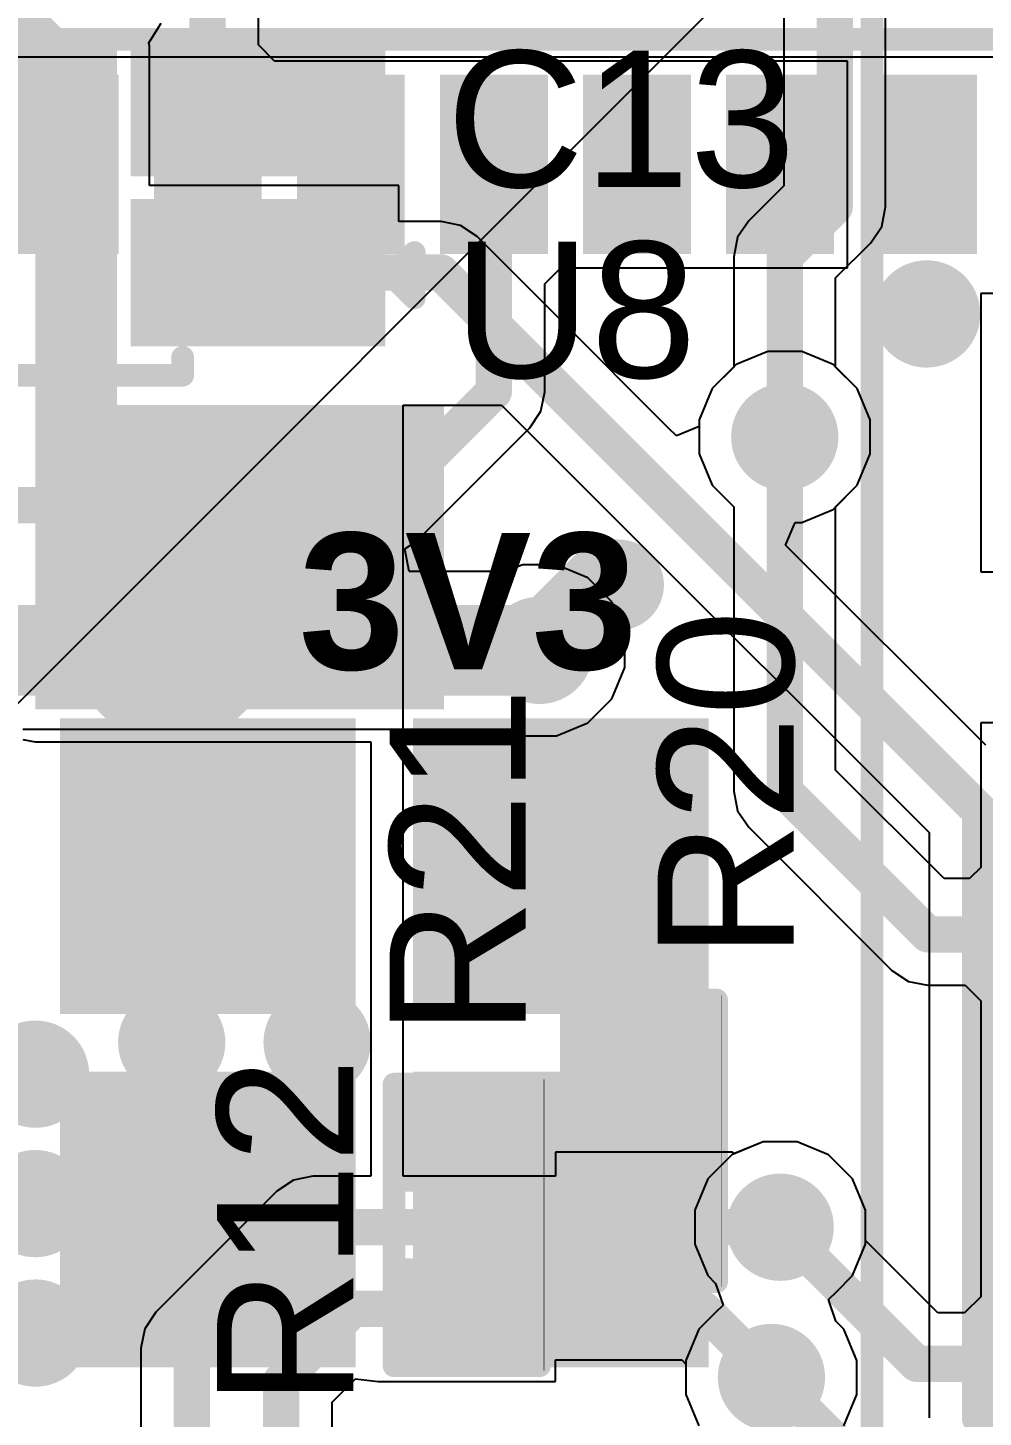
# Model space of a CAD drawing. Header units: inches. Extents: x -3 to 5389, y -3 to 5396.
# Drawn here: x 10.17 to 15.51, y 11.89 to 19.66 of the extents above; entities that cross this region are included whole.
import ezdxf

# ---------------------------------------------------------------- set-up
doc = ezdxf.new("R2010")
doc.units = ezdxf.units.IN
for name, color, linetype in [('Bottom Layer', 5, 'Continuous'), ('Bottom Overlay', 54, 'Continuous'), ('Bottom Paste', 16, 'Continuous'), ('Bottom Solder', 6, 'Continuous'), ('Mechanical 15', 56, 'Continuous'), ('Top Layer', 1, 'Continuous'), ('Top Overlay', 2, 'Continuous'), ('Top Paste', 8, 'Continuous'), ('Top Solder', 216, 'Continuous'), ('Via Holes', 16, 'Continuous')]:
    doc.layers.add(name, color=color, linetype=linetype)
doc.styles.add('Arial', font='', dxfattribs={"height": 0.2})
doc.styles.add('Arial_Bold', font='', dxfattribs={"height": 0.2})
doc.styles.get('Arial').set_extended_font_data('Arial')
doc.styles.get('Arial_Bold').set_extended_font_data('Arial', bold=True)

msp = doc.modelspace()

# ---------------------------------------------------------------- hatches: boundary and pattern name
at = {"layer": 'Bottom Layer'}
for points in [[(10.5786, 18.4945), (10.1786, 18.4945), (10.1786, 19.2945), (10.5786, 19.2945)], [(11.3786, 18.4945), (10.9786, 18.4945), (10.9786, 19.2945), (11.3786, 19.2945)], [(12.1786, 18.4945), (11.7786, 18.4945), (11.7786, 19.2945), (12.1786, 19.2945)], [(12.9786, 18.4945), (12.5786, 18.4945), (12.5786, 19.2945), (12.9786, 19.2945)], [(13.7786, 18.4945), (13.3786, 18.4945), (13.3786, 19.2945), (13.7786, 19.2945)], [(14.5786, 18.4945), (14.1786, 18.4945), (14.1786, 19.2945), (14.5786, 19.2945)], [(15.3786, 18.4945), (14.9786, 18.4945), (14.9786, 19.2945), (15.3786, 19.2945)], [(11.9036, 15.6946), (11.9036, 14.2446), (10.4536, 14.2446), (10.4536, 15.6946)], [(13.8786, 15.6946), (13.8786, 14.2446), (12.4286, 14.2446), (12.4286, 15.6946)], [(11.9036, 13.7196), (11.9036, 12.2696), (10.4536, 12.2696), (10.4536, 13.7196)], [(13.8786, 13.7196), (13.8786, 12.2696), (12.4286, 12.2696), (12.4286, 13.7196)]]:
    msp.add_hatch(color=5, dxfattribs=at).paths.add_polyline_path(points)
h = msp.add_hatch(color=5, dxfattribs=at)
edge = h.paths.add_edge_path()
edge.add_arc((15.1985, 18.058), 0.3, 0, 360)
h = msp.add_hatch(color=5, dxfattribs=at)
edge = h.paths.add_edge_path()
edge.add_arc((14.4048, 17.3705), 0.3, 0, 360)
h = msp.add_hatch(color=5, dxfattribs=at)
edge = h.paths.add_edge_path()
edge.add_arc((13.0332, 16.1767), 0.3, 0, 360)
h = msp.add_hatch(color=5, dxfattribs=at)
edge = h.paths.add_edge_path()
edge.add_arc((10.977, 13.9847), 0.3, 0, 360)
h = msp.add_hatch(color=5, dxfattribs=at)
edge = h.paths.add_edge_path()
edge.add_arc((11.7898, 13.9847), 0.3, 0, 360)
h = msp.add_hatch(color=5, dxfattribs=at)
edge = h.paths.add_edge_path()
edge.add_arc((10.215, 13.8069), 0.3, 0, 360)
h = msp.add_hatch(color=5, dxfattribs=at)
edge = h.paths.add_edge_path()
edge.add_arc((10.2138, 13.083), 0.3, 0, 360)
h = msp.add_hatch(color=5, dxfattribs=at)
edge = h.paths.add_edge_path()
edge.add_arc((14.3794, 12.9509), 0.3, 0, 360)
h = msp.add_hatch(color=5, dxfattribs=at)
edge = h.paths.add_edge_path()
edge.add_arc((10.215, 12.3591), 0.3, 0, 360)
h = msp.add_hatch(color=5, dxfattribs=at)
edge = h.paths.add_edge_path()
edge.add_arc((14.3304, 12.1108), 0.3, 0, 360)
at = {"layer": 'Bottom Paste'}
for points in [[(10.5786, 18.4945), (10.1786, 18.4945), (10.1786, 19.2945), (10.5786, 19.2945)], [(11.3786, 18.4945), (10.9786, 18.4945), (10.9786, 19.2945), (11.3786, 19.2945)], [(12.1786, 18.4945), (11.7786, 18.4945), (11.7786, 19.2945), (12.1786, 19.2945)], [(12.9786, 18.4945), (12.5786, 18.4945), (12.5786, 19.2945), (12.9786, 19.2945)], [(13.7786, 18.4945), (13.3786, 18.4945), (13.3786, 19.2945), (13.7786, 19.2945)], [(14.5786, 18.4945), (14.1786, 18.4945), (14.1786, 19.2945), (14.5786, 19.2945)], [(15.3786, 18.4945), (14.9786, 18.4945), (14.9786, 19.2945), (15.3786, 19.2945)], [(11.9036, 15.6946), (11.9036, 14.2446), (10.4536, 14.2446), (10.4536, 15.6946)], [(13.8786, 15.6946), (13.8786, 14.2446), (12.4286, 14.2446), (12.4286, 15.6946)], [(11.9036, 13.7196), (11.9036, 12.2696), (10.4536, 12.2696), (10.4536, 13.7196)], [(13.8786, 13.7196), (13.8786, 12.2696), (12.4286, 12.2696), (12.4286, 13.7196)]]:
    msp.add_hatch(color=16, dxfattribs=at).paths.add_polyline_path(points)
at = {"layer": 'Bottom Solder'}
for points in [[(10.6802, 18.3929), (10.077, 18.3929), (10.077, 19.3961), (10.6802, 19.3961)], [(11.4802, 18.3929), (10.877, 18.3929), (10.877, 19.3961), (11.4802, 19.3961)], [(12.2802, 18.3929), (11.677, 18.3929), (11.677, 19.3961), (12.2802, 19.3961)], [(13.0802, 18.3929), (12.477, 18.3929), (12.477, 19.3961), (13.0802, 19.3961)], [(13.8802, 18.3929), (13.277, 18.3929), (13.277, 19.3961), (13.8802, 19.3961)], [(14.6802, 18.3929), (14.077, 18.3929), (14.077, 19.3961), (14.6802, 19.3961)], [(15.4802, 18.3929), (14.877, 18.3929), (14.877, 19.3961), (15.4802, 19.3961)], [(12.0052, 15.7962), (12.0052, 14.143), (10.352, 14.143), (10.352, 15.7962)], [(13.9802, 15.7962), (13.9802, 14.143), (12.327, 14.143), (12.327, 15.7962)], [(12.0052, 13.8212), (12.0052, 12.168), (10.352, 12.168), (10.352, 13.8212)], [(13.9802, 13.8212), (13.9802, 12.168), (12.327, 12.168), (12.327, 13.8212)]]:
    msp.add_hatch(color=6, dxfattribs=at).paths.add_polyline_path(points)
at = {"layer": 'Top Layer'}
for points in [[(6.2006, 18.9199), (10.544, 18.9199), (10.544, 19.5549), (6.2006, 19.5549)], [(10.2138, 16.8117), (10.671, 16.8117), (10.671, 19.5549), (10.2138, 19.5549)], [(12.0692, 18.9294), (10.8492, 18.9294), (10.8492, 19.5494), (12.0692, 19.5494)], [(12.0692, 17.9794), (10.8492, 17.9794), (10.8492, 18.5994), (12.0692, 18.5994)], [(10.2138, 15.8465), (12.4998, 15.8465), (12.4998, 17.5483), (10.2138, 17.5483)], [(10.4758, 16.7823), (10.4758, 16.2823), (10.7258, 16.0323), (11.2258, 16.0323), (11.4758, 16.2823), (11.4758, 16.7823), (11.2258, 17.0323), (10.7258, 17.0323)], [(13.9349, 13.6748), (13.2999, 13.6748), (13.2999, 14.132), (13.9349, 14.132)], [(12.9443, 13.2049), (12.3093, 13.2049), (12.3093, 13.6621), (12.9443, 13.6621)], [(13.9349, 12.735), (13.2999, 12.735), (13.2999, 13.1922), (13.9349, 13.1922)], [(12.9443, 12.2651), (12.3093, 12.2651), (12.3093, 12.7223), (12.9443, 12.7223)]]:
    msp.add_hatch(color=1, dxfattribs=at).paths.add_polyline_path(points)
h = msp.add_hatch(color=1, dxfattribs=at)
edge = h.paths.add_edge_path()
edge.add_arc((15.1985, 18.058), 0.3, 0, 360)
h = msp.add_hatch(color=1, dxfattribs=at)
edge = h.paths.add_edge_path()
edge.add_arc((14.4048, 17.3705), 0.3, 0, 360)
h = msp.add_hatch(color=1, dxfattribs=at)
edge = h.paths.add_edge_path()
edge.add_arc((13.0332, 16.1767), 0.3, 0, 360)
h = msp.add_hatch(color=1, dxfattribs=at)
edge = h.paths.add_edge_path()
edge.add_arc((10.977, 13.9847), 0.3, 0, 360)
h = msp.add_hatch(color=1, dxfattribs=at)
edge = h.paths.add_edge_path()
edge.add_arc((11.7898, 13.9847), 0.3, 0, 360)
h = msp.add_hatch(color=1, dxfattribs=at)
edge = h.paths.add_edge_path()
edge.add_arc((10.215, 13.8069), 0.3, 0, 360)
h = msp.add_hatch(color=1, dxfattribs=at)
edge = h.paths.add_edge_path()
edge.add_arc((10.2138, 13.083), 0.3, 0, 360)
h = msp.add_hatch(color=1, dxfattribs=at)
edge = h.paths.add_edge_path()
edge.add_arc((14.3794, 12.9509), 0.3, 0, 360)
h = msp.add_hatch(color=1, dxfattribs=at)
edge = h.paths.add_edge_path()
edge.add_arc((10.215, 12.3591), 0.3, 0, 360)
h = msp.add_hatch(color=1, dxfattribs=at)
edge = h.paths.add_edge_path()
edge.add_arc((14.3304, 12.1108), 0.3, 0, 360)
at = {"layer": 'Top Paste'}
for points in [[(12.0692, 18.9294), (10.8492, 18.9294), (10.8492, 19.5494), (12.0692, 19.5494)], [(12.0692, 17.9794), (10.8492, 17.9794), (10.8492, 18.5994), (12.0692, 18.5994)], [(10.4758, 16.7823), (10.4758, 16.2823), (10.7258, 16.0323), (11.2258, 16.0323), (11.4758, 16.2823), (11.4758, 16.7823), (11.2258, 17.0323), (10.7258, 17.0323)], [(13.9349, 13.6748), (13.2999, 13.6748), (13.2999, 14.132), (13.9349, 14.132)], [(12.9443, 13.2049), (12.3093, 13.2049), (12.3093, 13.6621), (12.9443, 13.6621)], [(13.9349, 12.735), (13.2999, 12.735), (13.2999, 13.1922), (13.9349, 13.1922)], [(12.9443, 12.2651), (12.3093, 12.2651), (12.3093, 12.7223), (12.9443, 12.7223)]]:
    msp.add_hatch(color=8, dxfattribs=at).paths.add_polyline_path(points)
at = {"layer": 'Top Solder'}
for points in [[(12.1708, 18.8278), (10.7476, 18.8278), (10.7476, 19.651), (12.1708, 19.651)], [(12.1708, 17.8778), (10.7476, 17.8778), (10.7476, 18.701), (12.1708, 18.701)], [(10.3742, 16.8331), (10.3742, 16.2315), (10.675, 15.9307), (11.2766, 15.9307), (11.5774, 16.2315), (11.5774, 16.8331), (11.2766, 17.1339), (10.675, 17.1339)], [(13.9899, 13.6198), (13.2449, 13.6198), (13.2449, 14.187), (13.9899, 14.187)], [(12.9993, 13.1499), (12.2543, 13.1499), (12.2543, 13.7171), (12.9993, 13.7171)], [(13.9899, 12.68), (13.2449, 12.68), (13.2449, 13.2472), (13.9899, 13.2472)], [(12.9993, 12.2101), (12.2543, 12.2101), (12.2543, 12.7773), (12.9993, 12.7773)]]:
    msp.add_hatch(color=216, dxfattribs=at).paths.add_polyline_path(points)
at = {"layer": 'Via Holes'}
h = msp.add_hatch(color=7, dxfattribs=at)
edge = h.paths.add_edge_path()
edge.add_arc((15.1985, 18.058), 0.15, 0, 360)
h = msp.add_hatch(color=7, dxfattribs=at)
edge = h.paths.add_edge_path()
edge.add_arc((14.4048, 17.3705), 0.15, 0, 360)
h = msp.add_hatch(color=7, dxfattribs=at)
edge = h.paths.add_edge_path()
edge.add_arc((13.0332, 16.1767), 0.15, 0, 360)
h = msp.add_hatch(color=7, dxfattribs=at)
edge = h.paths.add_edge_path()
edge.add_arc((10.977, 13.9847), 0.15, 0, 360)
h = msp.add_hatch(color=7, dxfattribs=at)
edge = h.paths.add_edge_path()
edge.add_arc((11.7898, 13.9847), 0.15, 0, 360)
h = msp.add_hatch(color=7, dxfattribs=at)
edge = h.paths.add_edge_path()
edge.add_arc((10.215, 13.8069), 0.15, 0, 360)
h = msp.add_hatch(color=7, dxfattribs=at)
edge = h.paths.add_edge_path()
edge.add_arc((10.2138, 13.083), 0.15, 0, 360)
h = msp.add_hatch(color=7, dxfattribs=at)
edge = h.paths.add_edge_path()
edge.add_arc((14.3794, 12.9509), 0.15, 0, 360)
h = msp.add_hatch(color=7, dxfattribs=at)
edge = h.paths.add_edge_path()
edge.add_arc((10.215, 12.3591), 0.15, 0, 360)
h = msp.add_hatch(color=7, dxfattribs=at)
edge = h.paths.add_edge_path()
edge.add_arc((14.3304, 12.1108), 0.15, 0, 360)

# ---------------------------------------------------------------- linework, layer by layer
at = {"layer": 'Bottom Layer'}
for p, q in [((11.4625, 19.5621), (11.4625, 20.496)), ((11.5523, 19.4723), (11.4625, 19.5621)), ((12.2738, 19.4723), (11.5523, 19.4723)), ((12.4008, 19.4723), (12.2738, 19.4723)), ((12.4834, 19.4723), (12.4008, 19.4723)), ((13.0738, 19.4723), (12.4834, 19.4723)), ((13.2008, 19.4723), (13.0738, 19.4723)), ((13.2834, 19.4723), (13.2008, 19.4723)), ((13.8738, 19.4723), (13.2834, 19.4723)), ((14.0008, 19.4723), (13.8738, 19.4723)), ((14.0834, 19.4723), (14.0008, 19.4723)), ((14.7564, 19.4723), (14.0834, 19.4723)), ((14.7564, 18.3167), (14.7564, 19.4723)), ((13.0625, 18.2269), (13.1523, 18.3167)), ((13.1523, 18.3167), (13.2834, 18.3167)), ((13.2834, 18.3167), (13.8738, 18.3167)), ((13.8738, 18.3167), (13.9564, 18.3167)), ((13.9564, 18.3167), (14.0834, 18.3167)), ((14.0834, 18.3167), (14.7564, 18.3167)), ((13.0625, 17.6229), (13.0625, 18.2269)), ((16.6563, 18.1723), (15.5008, 18.1723)), ((15.5008, 18.1723), (15.5008, 17.4167)), ((14.3097, 17.8483), (14.1341, 17.7755)), ((14.4998, 17.8483), (14.3097, 17.8483)), ((14.6754, 17.7755), (14.4998, 17.8483)), ((14.1341, 17.7755), (13.9997, 17.6411)), ((14.8098, 17.6411), (14.6754, 17.7755)), ((13.9997, 17.6411), (13.927, 17.4655)), ((14.8826, 17.4655), (14.8098, 17.6411)), ((13.0408, 17.5139), (13.0625, 17.6229)), ((13.0625, 17.6229), (13.0625, 17.6229)), ((12.9791, 17.4215), (13.0408, 17.5139)), ((12.3456, 16.788), (12.9791, 17.4215)), ((12.9791, 17.4215), (12.9791, 17.4215)), ((13.927, 17.4655), (13.927, 17.2754)), ((14.8826, 17.2754), (14.8826, 17.4655)), ((15.5008, 17.4167), (15.5007, 17.4167)), ((15.5007, 17.4167), (15.5007, 17.3723)), ((15.5007, 17.3723), (15.5008, 17.3723)), ((15.5008, 17.3723), (15.5008, 16.6167)), ((13.927, 17.2754), (13.9997, 17.0998)), ((14.8098, 17.0998), (14.8826, 17.2754)), ((13.9997, 17.0998), (14.1199, 16.9796)), ((14.6896, 16.9796), (14.8098, 17.0998)), ((14.1199, 16.9796), (14.1199, 15.3893)), ((14.6896, 15.5073), (14.6896, 16.9796)), ((12.2796, 16.7439), (12.3456, 16.788)), ((12.3049, 16.6169), (12.2796, 16.7439)), ((12.9381, 16.6545), (12.8475, 16.6169)), ((13.1282, 16.6545), (12.9381, 16.6545)), ((13.3038, 16.5817), (13.1282, 16.6545)), ((12.8475, 16.6169), (12.3049, 16.6169)), ((13.4382, 16.4473), (13.3038, 16.5817)), ((15.5008, 16.6167), (16.6563, 16.6167)), ((13.511, 16.2717), (13.4382, 16.4473)), ((13.511, 16.0816), (13.511, 16.2717)), ((13.4382, 15.906), (13.511, 16.0816)), ((13.3038, 15.7716), (13.4382, 15.906)), ((10.1442, 15.7364), (12.8475, 15.7364)), ((12.8475, 15.7364), (12.9381, 15.6989)), ((12.9381, 15.6989), (13.1282, 15.6989)), ((13.1282, 15.6989), (13.3038, 15.7716)), ((15.5008, 15.7723), (15.5007, 14.9633)), ((16.6563, 15.7723), (15.5008, 15.7723)), ((15.2955, 14.9014), (14.6896, 15.5073)), ((14.1199, 15.3893), (14.1199, 15.3893)), ((14.1199, 15.3893), (14.1416, 15.2802)), ((14.1416, 15.2802), (14.2033, 15.1878)), ((14.2033, 15.1878), (15.004, 14.3872)), ((15.5007, 14.9633), (15.4389, 14.9014)), ((15.4389, 14.9014), (15.2955, 14.9014)), ((15.004, 14.3872), (15.004, 14.3872)), ((15.004, 14.3872), (15.0964, 14.3254)), ((15.0964, 14.3254), (15.2054, 14.3037)), ((15.2054, 14.3037), (15.4137, 14.3037)), ((15.4137, 14.3037), (15.5007, 14.2167)), ((15.5007, 14.2167), (15.5008, 14.0897)), ((15.5008, 14.0897), (15.5008, 13.4993)), ((15.5008, 13.4993), (15.5007, 13.4167)), ((14.2843, 13.4287), (14.1087, 13.3559)), ((14.4744, 13.4287), (14.2843, 13.4287)), ((14.65, 13.3559), (14.4744, 13.4287)), ((15.5007, 13.4167), (15.5008, 13.2897)), ((14.1087, 13.3559), (13.9743, 13.2215)), ((14.7844, 13.2215), (14.65, 13.3559)), ((15.5008, 13.2897), (15.5007, 12.5619)), ((13.9743, 13.2215), (13.9016, 13.0459)), ((14.8572, 13.0459), (14.7844, 13.2215)), ((13.9016, 13.0459), (13.9016, 12.8558)), ((14.8572, 12.8759), (14.8572, 13.0459)), ((13.9016, 12.8558), (13.9743, 12.6802)), ((15.261, 12.4721), (14.8572, 12.8759)), ((13.9743, 12.6802), (14.0183, 12.6362)), ((14.0183, 12.6362), (14.0597, 12.5159)), ((14.0597, 12.5159), (14.0162, 12.4724)), ((15.5007, 12.5619), (15.4109, 12.4721)), ((14.0162, 12.4724), (13.9253, 12.3815)), ((15.4109, 12.4721), (15.261, 12.4721)), ((13.9253, 12.3815), (13.8526, 12.2059)), ((13.8526, 12.2059), (13.8526, 12.0158)), ((13.8526, 12.0158), (13.9253, 11.8402))]:
    msp.add_line(p, q, dxfattribs=at)
for points in [[(11.1776, 18.8886, 0.2032, 0.2032, 0), (11.1776, 20.496, 0.2032, 0.2032, 0)], [(9.9852, 19.8851, 0.2032, 0.2032, 0), (10.3776, 19.4926, 0.2032, 0.2032, 0)], [(10.3776, 18.8886, 0.2032, 0.2032, 0), (10.3776, 19.4926, 0.2032, 0.2032, 0)], [(12.7776, 17.6229, 0.2032, 0.2032, 0), (12.7776, 18.8886, 0.2032, 0.2032, 0)], [(12.1442, 16.9895, 0.2032, 0.2032, 0), (12.7776, 17.6229, 0.2032, 0.2032, 0)], [(14.4048, 15.3893, 0.2032, 0.2032, 0), (14.4048, 17.3705, 0.2032, 0.2032, 0)], [(9.782, 16.9895, 0.2032, 0.2032, 0), (12.1442, 16.9895, 0.2032, 0.2032, 0)], [(8.6898, 16.1767, 0.508, 0.508, 0), (13.0332, 16.1767, 0.508, 0.508, 0)], [(14.4048, 15.3893, 0.2032, 0.2032, 0), (15.2054, 14.5886, 0.2032, 0.2032, 0)], [(15.2054, 14.5886, 0.2032, 0.2032, 0), (16.0776, 14.5886, 0.2032, 0.2032, 0)], [(14.3794, 12.9509, 0.2032, 0.2032, 0), (15.143, 12.1872, 0.2032, 0.2032, 0)], [(15.143, 12.1872, 0.2032, 0.2032, 0), (16.0762, 12.1872, 0.2032, 0.2032, 0)], [(14.3304, 12.1108, 0.2032, 0.2032, 0), (15.0526, 11.3886, 0.2032, 0.2032, 0)]]:
    msp.add_lwpolyline(points, format="xyseb", dxfattribs=at)
for points in [[(10.3268, 19.4926, 0.1016, 0.1016, 1), (10.4284, 19.4926, 0.1016, 0.1016, 1)], [(10.3268, 19.4926, 0.1016, 0.1016, 1), (10.4284, 19.4926, 0.1016, 0.1016, 1)], [(10.3268, 18.8886, 0.1016, 0.1016, 1), (10.4284, 18.8886, 0.1016, 0.1016, 1)], [(11.1268, 18.8886, 0.1016, 0.1016, 1), (11.2284, 18.8886, 0.1016, 0.1016, 1)], [(12.7268, 18.8886, 0.1016, 0.1016, 1), (12.8284, 18.8886, 0.1016, 0.1016, 1)], [(12.7268, 17.6229, 0.1016, 0.1016, 1), (12.8284, 17.6229, 0.1016, 0.1016, 1)], [(12.7268, 17.6229, 0.1016, 0.1016, 1), (12.8284, 17.6229, 0.1016, 0.1016, 1)], [(14.354, 17.3705, 0.1016, 0.1016, 1), (14.4556, 17.3705, 0.1016, 0.1016, 1)], [(12.0934, 16.9895, 0.1016, 0.1016, 1), (12.195, 16.9895, 0.1016, 0.1016, 1)], [(12.0934, 16.9895, 0.1016, 0.1016, 1), (12.195, 16.9895, 0.1016, 0.1016, 1)], [(12.9062, 16.1767, 0.254, 0.254, 1), (13.1602, 16.1767, 0.254, 0.254, 1)], [(14.354, 15.3893, 0.1016, 0.1016, 1), (14.4556, 15.3893, 0.1016, 0.1016, 1)], [(14.354, 15.3893, 0.1016, 0.1016, 1), (14.4556, 15.3893, 0.1016, 0.1016, 1)], [(15.1546, 14.5886, 0.1016, 0.1016, 1), (15.2562, 14.5886, 0.1016, 0.1016, 1)], [(15.1546, 14.5886, 0.1016, 0.1016, 1), (15.2562, 14.5886, 0.1016, 0.1016, 1)], [(14.3286, 12.9509, 0.1016, 0.1016, 1), (14.4302, 12.9509, 0.1016, 0.1016, 1)], [(15.0922, 12.1872, 0.1016, 0.1016, 1), (15.1938, 12.1872, 0.1016, 0.1016, 1)], [(15.0922, 12.1872, 0.1016, 0.1016, 1), (15.1938, 12.1872, 0.1016, 0.1016, 1)], [(14.2796, 12.1108, 0.1016, 0.1016, 1), (14.3812, 12.1108, 0.1016, 0.1016, 1)]]:
    msp.add_lwpolyline(points, format="xyseb", close=True, dxfattribs=at)
at = {"layer": 'Bottom Overlay'}
msp.add_lwpolyline([(0.1785, 19.5945, 0.127, 0.127, 0), (16.7785, 19.5945, 0.127, 0.127, 0)], format="xyseb", dxfattribs=at)
at = {"layer": 'Bottom Solder'}
msp.add_line((10.0064, 15.7724), (5388.927, 5395.5249), dxfattribs=at)
at = {"layer": 'Mechanical 15'}
msp.add_line((16.6786, 19.4945), (0.2786, 19.4945), dxfattribs=at)
at = {"layer": 'Top Layer'}
for p, q in [((14.969, 18.6569), (14.969, 30.7308)), ((14.3993, 30.6129), (14.3993, 18.7749)), ((10.8483, 19.5746), (10.9172, 19.6845)), ((10.8522, 19.5549), (10.8483, 19.5746)), ((10.8522, 18.7772), (10.8522, 19.5549)), ((12.247, 18.7772), (10.8522, 18.7772)), ((12.247, 18.5743), (12.247, 18.7772)), ((14.3993, 18.7749), (14.2033, 18.579)), ((14.9474, 18.5479), (14.969, 18.6569)), ((12.4832, 18.5743), (12.247, 18.5743)), ((12.5922, 18.5526), (12.4832, 18.5743)), ((12.4832, 18.5743), (12.4832, 18.5743)), ((14.2033, 18.579), (14.1416, 18.4866)), ((12.6846, 18.4908), (12.5922, 18.5526)), ((14.8856, 18.4555), (14.9474, 18.5479)), ((13.1464, 18.0291), (12.6846, 18.4908)), ((14.1416, 18.4866), (14.1199, 18.3775)), ((14.6896, 18.2595), (14.8856, 18.4555)), ((14.8856, 18.4555), (14.8856, 18.4555)), ((14.1199, 18.3775), (14.1199, 18.3775)), ((14.1199, 18.3775), (14.1199, 17.7613)), ((14.6896, 17.7613), (14.6896, 18.2595)), ((13.7554, 17.42), (13.1464, 18.0291)), ((13.1464, 18.0291), (13.1464, 18.0291)), ((14.1199, 17.7613), (13.9997, 17.6411)), ((14.8098, 17.6411), (14.6896, 17.7613)), ((13.9997, 17.6411), (13.927, 17.4655)), ((14.8826, 17.4655), (14.8098, 17.6411)), ((12.2712, 15.6652), (12.2712, 17.5483)), ((12.2712, 17.5483), (12.8214, 17.5483)), ((12.8214, 17.5483), (13.3525, 17.0172)), ((13.8, 17.3755), (13.7554, 17.42)), ((13.7554, 17.42), (13.7554, 17.42)), ((13.927, 17.4281), (13.8, 17.3755)), ((13.927, 17.4655), (13.927, 17.4281)), ((14.8826, 17.2754), (14.8826, 17.4655)), ((14.8098, 17.0998), (14.8826, 17.2754)), ((14.6754, 16.9654), (14.8098, 17.0998)), ((13.3525, 17.0172), (13.3525, 17.0172)), ((13.3525, 17.0172), (15.2121, 15.1576)), ((14.4998, 16.8927), (14.6754, 16.9654)), ((14.4098, 16.7657), (14.4624, 16.8927)), ((14.4624, 16.8927), (14.4998, 16.8927)), ((15.5286, 15.6469), (14.4098, 16.7657)), ((10.1444, 15.679), (10.2138, 15.6652)), ((10.2138, 15.6652), (12.0899, 15.6652)), ((12.0899, 15.6652), (12.0899, 13.2357)), ((12.2712, 13.2357), (12.2712, 15.6652)), ((15.2121, 15.1576), (15.2121, 11.8841)), ((14.1127, 13.37), (13.1221, 13.37)), ((13.1221, 13.37), (13.1221, 13.2357)), ((14.1241, 13.3623), (14.1127, 13.37)), ((14.1127, 13.37), (14.1127, 13.37)), ((14.2843, 13.4287), (14.1241, 13.3623)), ((14.4744, 13.4287), (14.2843, 13.4287)), ((14.65, 13.3559), (14.4744, 13.4287)), ((14.7844, 13.2215), (14.65, 13.3559)), ((11.6575, 13.214), (11.565, 13.1523)), ((11.7665, 13.2357), (11.6575, 13.214)), ((12.0899, 13.2357), (11.7665, 13.2357)), ((13.1221, 13.2357), (12.2712, 13.2357)), ((14.8572, 13.0459), (14.7844, 13.2215)), ((11.565, 13.1523), (10.8879, 12.4752)), ((11.565, 13.1523), (11.565, 13.1523)), ((14.8572, 12.8558), (14.8572, 13.0459)), ((14.7844, 12.6802), (14.8572, 12.8558)), ((14.6935, 12.5893), (14.7844, 12.6802)), ((14.65, 12.5458), (14.6935, 12.5893)), ((14.6914, 12.4255), (14.65, 12.5458)), ((10.8879, 12.4752), (10.8262, 12.3828)), ((10.8262, 12.3828), (10.8045, 12.2738)), ((14.7355, 12.3815), (14.6914, 12.4255)), ((14.8082, 12.2059), (14.7355, 12.3815)), ((10.8045, 12.2738), (10.8045, 12.2737)), ((10.8045, 12.2737), (10.8045, 10.7603)), ((13.1221, 12.0873), (13.1221, 12.2088)), ((13.1221, 12.2088), (13.8296, 12.2088)), ((13.8296, 12.2088), (13.8526, 12.1858)), ((14.8082, 12.0158), (14.8082, 12.2059)), ((13.8526, 12.1858), (13.8526, 12.0158)), ((11.8742, 11.9733), (12.0045, 12.1035)), ((12.0045, 12.1035), (12.1315, 12.0873)), ((12.1315, 12.0873), (12.1315, 12.0873)), ((12.1315, 12.0873), (13.1221, 12.0873)), ((11.8742, 11.7452), (11.8742, 11.9733)), ((13.8526, 12.0158), (13.9253, 11.8402)), ((14.7355, 11.8402), (14.8082, 12.0158))]:
    msp.add_line(p, q, dxfattribs=at)
for points in [[(14.6842, 18.6569, 0.2032, 0.2032, 0), (14.6842, 30.7309, 0.2032, 0.2032, 0)], [(14.4048, 18.3775, 0.2032, 0.2032, 0), (14.6842, 18.6569, 0.2032, 0.2032, 0)], [(14.4048, 17.3705, 0.2032, 0.2032, 0), (14.4048, 18.3775, 0.2032, 0.2032, 0)], [(11.4592, 18.2894, 0.2032, 0.2032, 0), (12.4832, 18.2894, 0.2032, 0.2032, 0)], [(12.4832, 18.2894, 0.2032, 0.2032, 0), (12.9449, 17.8277, 0.2032, 0.2032, 0)], [(12.9449, 17.8277, 0.2032, 0.2032, 0), (13.554, 17.2186, 0.2032, 0.2032, 0)], [(13.554, 17.2186, 0.2032, 0.2032, 0), (15.497, 15.2756, 0.2032, 0.2032, 0)], [(13.0581, 16.1767, 0.508, 0.508, 0), (13.4242, 16.5428, 0.508, 0.508, 0)], [(13.4242, 16.5428, 0.508, 0.508, 0), (13.4755, 16.5428, 0.508, 0.508, 0)], [(13.0332, 16.1767, 0.508, 0.508, 0), (13.0581, 16.1767, 0.508, 0.508, 0)], [(15.497, 11.8841, 0.2032, 0.2032, 0), (15.497, 15.2756, 0.2032, 0.2032, 0)], [(11.0894, 12.2738, 0.2032, 0.2032, 0), (11.7665, 12.9509, 0.2032, 0.2032, 0)], [(11.7665, 12.9509, 0.2032, 0.2032, 0), (14.3794, 12.9509, 0.2032, 0.2032, 0)], [(11.5894, 12.0913, 0.2032, 0.2032, 0), (11.9918, 12.4937, 0.2032, 0.2032, 0)], [(11.9918, 12.4937, 0.2032, 0.2032, 0), (12.6268, 12.4937, 0.2032, 0.2032, 0)], [(12.6268, 12.4937, 0.2032, 0.2032, 0), (13.9476, 12.4937, 0.2032, 0.2032, 0)], [(13.9476, 12.4937, 0.2032, 0.2032, 0), (14.3304, 12.1108, 0.2032, 0.2032, 0)], [(11.0894, 10.2325, 0.2032, 0.2032, 0), (11.0894, 12.2738, 0.2032, 0.2032, 0)], [(14.3032, 12.0836, 0.2032, 0.2032, 0), (14.3304, 12.1108, 0.2032, 0.2032, 0)], [(11.5894, 10.2325, 0.2032, 0.2032, 0), (11.5894, 12.0913, 0.2032, 0.2032, 0)], [(15.497, 11.8841, 0.2032, 0.2032, 0), (15.9288, 11.4523, 0.2032, 0.2032, 0)]]:
    msp.add_lwpolyline(points, format="xyseb", dxfattribs=at)
for points in [[(14.6334, 18.6569, 0.1016, 0.1016, 1), (14.735, 18.6569, 0.1016, 0.1016, 1)], [(14.6334, 18.6569, 0.1016, 0.1016, 1), (14.735, 18.6569, 0.1016, 0.1016, 1)], [(14.354, 18.3775, 0.1016, 0.1016, 1), (14.4556, 18.3775, 0.1016, 0.1016, 1)], [(14.354, 18.3775, 0.1016, 0.1016, 1), (14.4556, 18.3775, 0.1016, 0.1016, 1)], [(11.4084, 18.2894, 0.1016, 0.1016, 1), (11.51, 18.2894, 0.1016, 0.1016, 1)], [(12.4324, 18.2894, 0.1016, 0.1016, 1), (12.534, 18.2894, 0.1016, 0.1016, 1)], [(12.4324, 18.2894, 0.1016, 0.1016, 1), (12.534, 18.2894, 0.1016, 0.1016, 1)], [(12.8941, 17.8277, 0.1016, 0.1016, 1), (12.9957, 17.8277, 0.1016, 0.1016, 1)], [(12.8941, 17.8277, 0.1016, 0.1016, 1), (12.9957, 17.8277, 0.1016, 0.1016, 1)], [(14.354, 17.3705, 0.1016, 0.1016, 1), (14.4556, 17.3705, 0.1016, 0.1016, 1)], [(13.5032, 17.2186, 0.1016, 0.1016, 1), (13.6048, 17.2186, 0.1016, 0.1016, 1)], [(13.5032, 17.2186, 0.1016, 0.1016, 1), (13.6048, 17.2186, 0.1016, 0.1016, 1)], [(13.2972, 16.5428, 0.254, 0.254, 1), (13.5512, 16.5428, 0.254, 0.254, 1)], [(13.2972, 16.5428, 0.254, 0.254, 1), (13.5512, 16.5428, 0.254, 0.254, 1)], [(13.3485, 16.5428, 0.254, 0.254, 1), (13.6025, 16.5428, 0.254, 0.254, 1)], [(12.9062, 16.1767, 0.254, 0.254, 1), (13.1602, 16.1767, 0.254, 0.254, 1)], [(12.9311, 16.1767, 0.254, 0.254, 1), (13.1851, 16.1767, 0.254, 0.254, 1)], [(12.9311, 16.1767, 0.254, 0.254, 1), (13.1851, 16.1767, 0.254, 0.254, 1)], [(15.4462, 15.2756, 0.1016, 0.1016, 1), (15.5478, 15.2756, 0.1016, 0.1016, 1)], [(15.4462, 15.2756, 0.1016, 0.1016, 1), (15.5478, 15.2756, 0.1016, 0.1016, 1)], [(11.7157, 12.9509, 0.1016, 0.1016, 1), (11.8173, 12.9509, 0.1016, 0.1016, 1)], [(11.7157, 12.9509, 0.1016, 0.1016, 1), (11.8173, 12.9509, 0.1016, 0.1016, 1)], [(14.3286, 12.9509, 0.1016, 0.1016, 1), (14.4302, 12.9509, 0.1016, 0.1016, 1)], [(11.941, 12.4937, 0.1016, 0.1016, 1), (12.0426, 12.4937, 0.1016, 0.1016, 1)], [(11.941, 12.4937, 0.1016, 0.1016, 1), (12.0426, 12.4937, 0.1016, 0.1016, 1)], [(12.576, 12.4937, 0.1016, 0.1016, 1), (12.6776, 12.4937, 0.1016, 0.1016, 1)], [(12.576, 12.4937, 0.1016, 0.1016, 1), (12.6776, 12.4937, 0.1016, 0.1016, 1)], [(13.8968, 12.4937, 0.1016, 0.1016, 1), (13.9984, 12.4937, 0.1016, 0.1016, 1)], [(13.8968, 12.4937, 0.1016, 0.1016, 1), (13.9984, 12.4937, 0.1016, 0.1016, 1)], [(11.0386, 12.2738, 0.1016, 0.1016, 1), (11.1402, 12.2738, 0.1016, 0.1016, 1)], [(11.0386, 12.2738, 0.1016, 0.1016, 1), (11.1402, 12.2738, 0.1016, 0.1016, 1)], [(14.2796, 12.1108, 0.1016, 0.1016, 1), (14.3812, 12.1108, 0.1016, 0.1016, 1)], [(14.2796, 12.1108, 0.1016, 0.1016, 1), (14.3812, 12.1108, 0.1016, 0.1016, 1)], [(11.5386, 12.0913, 0.1016, 0.1016, 1), (11.6402, 12.0913, 0.1016, 0.1016, 1)], [(11.5386, 12.0913, 0.1016, 0.1016, 1), (11.6402, 12.0913, 0.1016, 0.1016, 1)], [(14.2524, 12.0836, 0.1016, 0.1016, 1), (14.354, 12.0836, 0.1016, 0.1016, 1)], [(15.4462, 11.8841, 0.1016, 0.1016, 1), (15.5478, 11.8841, 0.1016, 0.1016, 1)], [(15.4462, 11.8841, 0.1016, 0.1016, 1), (15.5478, 11.8841, 0.1016, 0.1016, 1)]]:
    msp.add_lwpolyline(points, format="xyseb", close=True, dxfattribs=at)
at = {"layer": 'Top Overlay'}
for points in [[(14.8935, 11.0076, 0.127, 0.127, 0), (14.8935, 28.5076, 0.127, 0.127, 0)], [(12.2066, 18.2742, 0.127, 0.127, 0), (12.3336, 18.4012, 0.127, 0.127, 0)], [(12.3336, 18.1472, 0.127, 0.127, 0), (12.3336, 18.4012, 0.127, 0.127, 0)], [(12.2066, 18.2742, 0.127, 0.127, 0), (12.3336, 18.1472, 0.127, 0.127, 0)], [(11.0382, 17.7154, 0.127, 0.127, 0), (11.0382, 17.8154, 0.127, 0.127, 0)], [(9.2856, 17.7154, 0.127, 0.127, 0), (11.0382, 17.7154, 0.127, 0.127, 0)], [(10.2963, 16.8688, 0.127, 0.127, 0), (10.6434, 17.2159, 0.127, 0.127, 0)], [(10.6434, 17.2159, 0.127, 0.127, 0), (11.3056, 17.2159, 0.127, 0.127, 0)], [(11.3056, 17.2159, 0.127, 0.127, 0), (11.6544, 16.8671, 0.127, 0.127, 0)], [(10.2963, 16.1967, 0.127, 0.127, 0), (10.2963, 16.8688, 0.127, 0.127, 0)], [(11.6544, 16.1949, 0.127, 0.127, 0), (11.6544, 16.8671, 0.127, 0.127, 0)], [(10.2963, 16.1967, 0.127, 0.127, 0), (10.6426, 15.8504, 0.127, 0.127, 0)], [(11.3099, 15.8504, 0.127, 0.127, 0), (11.6544, 16.1949, 0.127, 0.127, 0)], [(10.6426, 15.8504, 0.127, 0.127, 0), (11.3099, 15.8504, 0.127, 0.127, 0)], [(13.211, 14.2209, 0.127, 0.127, 0), (14.0238, 14.2209, 0.127, 0.127, 0)], [(13.211, 12.6461, 0.127, 0.127, 0), (13.211, 14.2209, 0.127, 0.127, 0)], [(14.0238, 12.6461, 0.127, 0.127, 0), (14.0238, 14.2209, 0.127, 0.127, 0)], [(14.0492, 12.6207, 0.00323, 0.00323, 0), (14.0492, 14.2463, 0.00323, 0.00323, 0)], [(12.2204, 13.751, 0.127, 0.127, 0), (13.0332, 13.751, 0.127, 0.127, 0)], [(12.2204, 12.1762, 0.127, 0.127, 0), (12.2204, 13.751, 0.127, 0.127, 0)], [(13.0332, 12.1762, 0.127, 0.127, 0), (13.0332, 13.751, 0.127, 0.127, 0)], [(13.0586, 12.1508, 0.00323, 0.00323, 0), (13.0586, 13.7764, 0.00323, 0.00323, 0)], [(13.211, 12.6461, 0.127, 0.127, 0), (14.0238, 12.6461, 0.127, 0.127, 0)], [(12.2204, 12.1762, 0.127, 0.127, 0), (13.0332, 12.1762, 0.127, 0.127, 0)]]:
    msp.add_lwpolyline(points, format="xyseb", dxfattribs=at)
for points in [[(12.3019, 18.4012, 0.0635, 0.0635, 1), (12.3654, 18.4012, 0.0635, 0.0635, 1)], [(12.3019, 18.4012, 0.0635, 0.0635, 1), (12.3654, 18.4012, 0.0635, 0.0635, 1)], [(12.1749, 18.2742, 0.0635, 0.0635, 1), (12.2384, 18.2742, 0.0635, 0.0635, 1)], [(12.1749, 18.2742, 0.0635, 0.0635, 1), (12.2384, 18.2742, 0.0635, 0.0635, 1)], [(12.3019, 18.1472, 0.0635, 0.0635, 1), (12.3654, 18.1472, 0.0635, 0.0635, 1)], [(12.3019, 18.1472, 0.0635, 0.0635, 1), (12.3654, 18.1472, 0.0635, 0.0635, 1)], [(11.0065, 17.8154, 0.0635, 0.0635, 1), (11.07, 17.8154, 0.0635, 0.0635, 1)], [(11.0065, 17.7154, 0.0635, 0.0635, 1), (11.07, 17.7154, 0.0635, 0.0635, 1)], [(11.0065, 17.7154, 0.0635, 0.0635, 1), (11.07, 17.7154, 0.0635, 0.0635, 1)], [(10.6117, 17.2159, 0.0635, 0.0635, 1), (10.6752, 17.2159, 0.0635, 0.0635, 1)], [(10.6117, 17.2159, 0.0635, 0.0635, 1), (10.6752, 17.2159, 0.0635, 0.0635, 1)], [(11.2739, 17.2159, 0.0635, 0.0635, 1), (11.3374, 17.2159, 0.0635, 0.0635, 1)], [(11.2739, 17.2159, 0.0635, 0.0635, 1), (11.3374, 17.2159, 0.0635, 0.0635, 1)], [(10.2645, 16.8688, 0.0635, 0.0635, 1), (10.328, 16.8688, 0.0635, 0.0635, 1)], [(10.2645, 16.8688, 0.0635, 0.0635, 1), (10.328, 16.8688, 0.0635, 0.0635, 1)], [(11.6226, 16.8671, 0.0635, 0.0635, 1), (11.6861, 16.8671, 0.0635, 0.0635, 1)], [(11.6226, 16.8671, 0.0635, 0.0635, 1), (11.6861, 16.8671, 0.0635, 0.0635, 1)], [(10.2645, 16.1967, 0.0635, 0.0635, 1), (10.328, 16.1967, 0.0635, 0.0635, 1)], [(10.2645, 16.1967, 0.0635, 0.0635, 1), (10.328, 16.1967, 0.0635, 0.0635, 1)], [(11.6226, 16.1949, 0.0635, 0.0635, 1), (11.6861, 16.1949, 0.0635, 0.0635, 1)], [(11.6226, 16.1949, 0.0635, 0.0635, 1), (11.6861, 16.1949, 0.0635, 0.0635, 1)], [(10.6108, 15.8504, 0.0635, 0.0635, 1), (10.6744, 15.8504, 0.0635, 0.0635, 1)], [(10.6108, 15.8504, 0.0635, 0.0635, 1), (10.6744, 15.8504, 0.0635, 0.0635, 1)], [(11.2782, 15.8504, 0.0635, 0.0635, 1), (11.3417, 15.8504, 0.0635, 0.0635, 1)], [(11.2782, 15.8504, 0.0635, 0.0635, 1), (11.3417, 15.8504, 0.0635, 0.0635, 1)], [(13.1792, 14.2209, 0.0635, 0.0635, 1), (13.2427, 14.2209, 0.0635, 0.0635, 1)], [(13.1792, 14.2209, 0.0635, 0.0635, 1), (13.2427, 14.2209, 0.0635, 0.0635, 1)], [(13.992, 14.2209, 0.0635, 0.0635, 1), (14.0555, 14.2209, 0.0635, 0.0635, 1)], [(13.992, 14.2209, 0.0635, 0.0635, 1), (14.0555, 14.2209, 0.0635, 0.0635, 1)], [(14.0484, 14.2463, 0.00161, 0.00161, 1), (14.05, 14.2463, 0.00161, 0.00161, 1)], [(12.1886, 13.751, 0.0635, 0.0635, 1), (12.2521, 13.751, 0.0635, 0.0635, 1)], [(12.1886, 13.751, 0.0635, 0.0635, 1), (12.2521, 13.751, 0.0635, 0.0635, 1)], [(13.0014, 13.751, 0.0635, 0.0635, 1), (13.0649, 13.751, 0.0635, 0.0635, 1)], [(13.0014, 13.751, 0.0635, 0.0635, 1), (13.0649, 13.751, 0.0635, 0.0635, 1)], [(13.0578, 13.7764, 0.00161, 0.00161, 1), (13.0594, 13.7764, 0.00161, 0.00161, 1)], [(13.1792, 12.6461, 0.0635, 0.0635, 1), (13.2427, 12.6461, 0.0635, 0.0635, 1)], [(13.1792, 12.6461, 0.0635, 0.0635, 1), (13.2427, 12.6461, 0.0635, 0.0635, 1)], [(13.992, 12.6461, 0.0635, 0.0635, 1), (14.0555, 12.6461, 0.0635, 0.0635, 1)], [(13.992, 12.6461, 0.0635, 0.0635, 1), (14.0555, 12.6461, 0.0635, 0.0635, 1)], [(14.0484, 12.6207, 0.00161, 0.00161, 1), (14.05, 12.6207, 0.00161, 0.00161, 1)], [(12.1886, 12.1762, 0.0635, 0.0635, 1), (12.2521, 12.1762, 0.0635, 0.0635, 1)], [(12.1886, 12.1762, 0.0635, 0.0635, 1), (12.2521, 12.1762, 0.0635, 0.0635, 1)], [(13.0014, 12.1762, 0.0635, 0.0635, 1), (13.0649, 12.1762, 0.0635, 0.0635, 1)], [(13.0014, 12.1762, 0.0635, 0.0635, 1), (13.0649, 12.1762, 0.0635, 0.0635, 1)], [(13.0578, 12.1508, 0.00161, 0.00161, 1), (13.0594, 12.1508, 0.00161, 0.00161, 1)]]:
    msp.add_lwpolyline(points, format="xyseb", close=True, dxfattribs=at)

# ---------------------------------------------------------------- texts
at = {"layer": 'Top Overlay', "style": 'Arial'}
for s, p in [('C13', (12.5128, 18.7676)), ('U8', (12.5508, 17.7008))]:
    msp.add_text(s, height=0.762, dxfattribs=at).set_placement(p)
at = {"layer": 'Top Overlay'}
for s, rotation, style, p in [('3V3', 360, 'Arial_Bold', (11.687, 16.0713)), ('R20', 90, 'Arial', (14.4554, 14.4498)), ('R21', 90, 'Arial', (12.9568, 14.0179)), ('R12', 90, 'Arial', (11.9916, 11.9479))]:
    msp.add_text(s, height=0.762, rotation=rotation, dxfattribs=dict(at, style=style)).set_placement(p)

doc.saveas('drawing.dxf')
